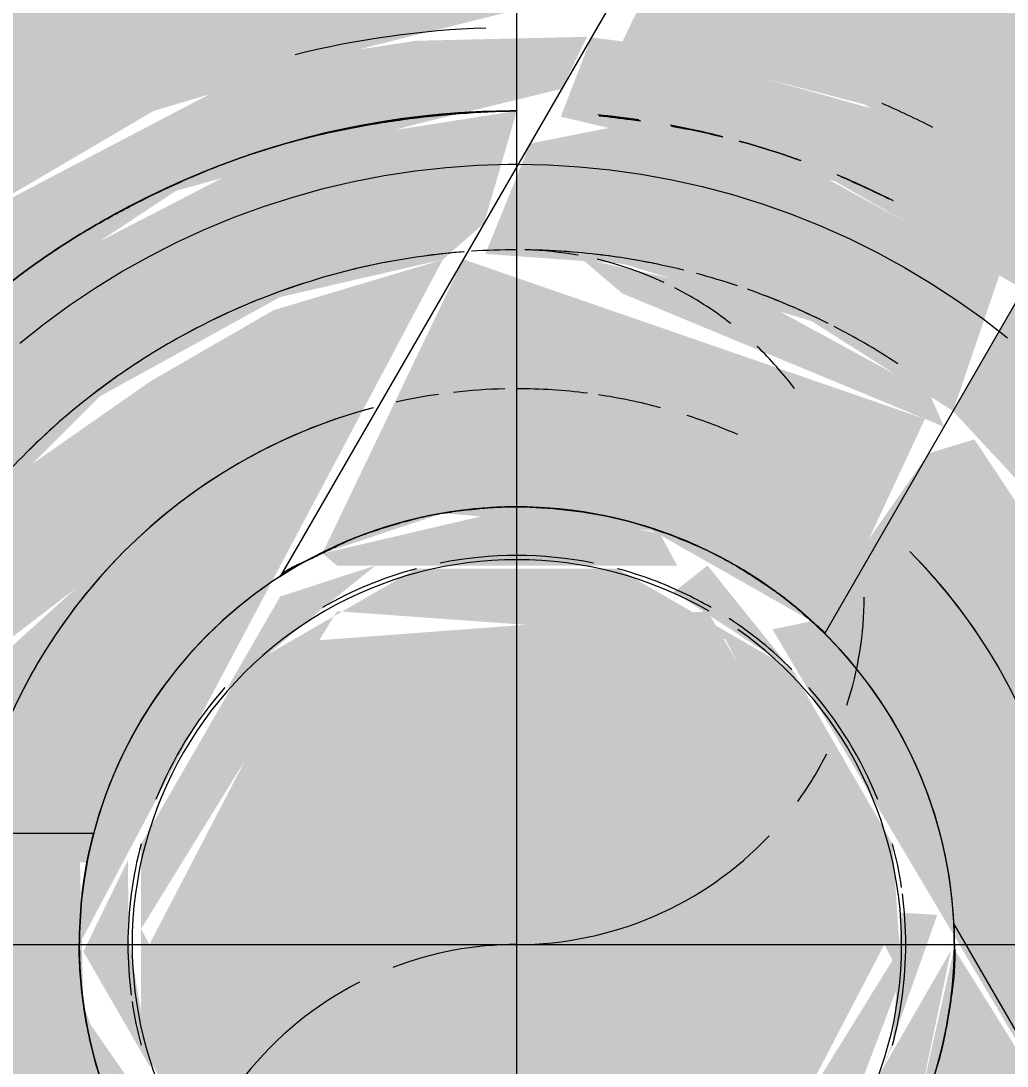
# Model space of a CAD drawing. Header units: metres. Extents: x 147 to 427, y -16 to 162.
# Drawn here: x 391.02701 to 391.04476, y 0.49781 to 0.51662 of the extents above; entities that cross this region are included whole.
import ezdxf

# ---------------------------------------------------------------- set-up
doc = ezdxf.new("R2010")
doc.units = ezdxf.units.M
for name, color, linetype, lineweight in [('A-ANNO-DIMS', 7, 'Continuous', 5), ('A-ANNO-DIMS-50', 7, 'Continuous', 5), ('P-PIPE', 7, 'Continuous', 5), ('P-PIPE-CNTR', 7, 'Continuous', 5), ('P-SANR-FIXT', 7, 'Continuous', 5)]:
    doc.layers.add(name, color=color, linetype=linetype, lineweight=lineweight)
doc.styles.add('Century Gothic', font='GOTHIC.TTF', dxfattribs={"height": 0.05})
doc.dimstyles.new('Setores_1_mm', dxfattribs={"dimscale": 0.3048, "dimtxt": 0.05220841348587629, "dimasz": 0.5208333333333333, "dimexe": 0.3937007874015747, "dimexo": 0.2460629921259842, "dimgap": 0.2870734908136483, "dimtad": 1, "dimrnd": 0.01, "dimzin": 0, "dimdsep": 46, "dimtxsty": 'Century Gothic', "dimblk1": 'OBLIQUE', "dimblk2": 'OBLIQUE', "dimsah": 1, "dimcen": 0.09, "dimazin": 0, "dimtfac": 1, "dimtdec": 4, "dimtix": 1, "dimtmove": 0, "dimatfit": 3, "dimfxl": 1, "dimtvp": 1, "dimtolj": 1, "dimtzin": 0, "dimarcsym": 2})

# ---------------------------------------------------------------- blocks, each defined once
blk = doc.blocks.new('UT_Ducha higiênica - UT_Ducha higiênica-V227-HH')
at = {"layer": 'P-SANR-FIXT', "true_color": 0xf4f4f4, "transparency": 33554598}
h = blk.add_hatch(color=7, dxfattribs=at)
h.paths.add_polyline_path([(-162.171836243439, 0.4999999999999957), (-162.166125903851, 0.5002589616999801), (-162.1661599968056, 0.5019999999999996), (-162.1731989712702, 0.5014188907002866), (-162.1733362434393, 0.4999999999999957)])
h.paths.add_polyline_path([(-162.1646599968056, 0.5065345061048029), (-162.1626503778623, 0.5099429394195716), (-162.159552432602, 0.5130291338498221), (-162.1561945029104, 0.515000000000001), (-162.1523539945162, 0.5161453284728974), (-162.1477588731719, 0.5172928427253177), (-162.1450591852642, 0.5228253563910695), (-162.1576826366372, 0.5223849030854613), (-162.1646599968056, 0.5173155541899396), (-162.1646599968056, 0.5067534605253143)])
h.paths.add_polyline_path([(-162.1346599968056, 0.5065345061048029), (-162.1351820261854, 0.5176948307352345), (-162.1366891872171, 0.5184661012230402), (-162.139717057386, 0.512990381056767), (-162.1366579829092, 0.509927779207859), (-162.134818820914, 0.5069179414214795)])
for points in [[(-162.1398095984957, 0.5130613903477692), (-162.1369686887877, 0.5189929170990271), (-162.142881150288, 0.5228253563910695), (-162.1445646749177, 0.5228253563910695), (-162.1477588731719, 0.5162497123253935), (-162.1434099968056, 0.5151178462871866), (-162.1398299200138, 0.5130769835970073)], [(-162.1405457092217, 0.5117864091702807), (-162.1401482970263, 0.5133212828710773), (-162.1431400078245, 0.5150060131895454), (-162.1474356554213, 0.5162071599012685), (-162.1483185815745, 0.5163233993345213), (-162.1488680172968, 0.5148957339196227), (-162.1439375790663, 0.5137343572779036), (-162.1405843773052, 0.5118153033622354)], [(-162.1457183087829, 0.514464282136927), (-162.1477588731719, 0.5147497123253938), (-162.1457361932326, 0.5144667128262874)]]:
    blk.add_hatch(color=7, dxfattribs=at).paths.add_polyline_path(points)
h = blk.add_hatch(color=7, dxfattribs=at)
h.paths.add_polyline_path([(-162.1644661683004, 0.5019999999999996), (-162.1635322606193, 0.5057061630439345), (-162.1602665985234, 0.5106066017177951), (-162.155794005439, 0.5135615986010981), (-162.1514717301213, 0.5147614807840148), (-162.1488535681793, 0.5153967753536437), (-162.148396087003, 0.5163336031177591), (-162.1514717301213, 0.5162614807840146), (-162.1541277032145, 0.515856096464713), (-162.1596029362251, 0.512990381056767), (-162.1626620107019, 0.509927779207859), (-162.1646599968056, 0.5065345061048029), (-162.1644966918104, 0.5019999999999996)])
h.paths.add_polyline_path([(-162.1647599968057, 0.4999999999999914), (-162.1646599968056, 0.5002147759970795), (-162.1650233018008, 0.5019999999999996), (-162.165970219122, 0.5014415046206792), (-162.1655977729393, 0.4999999999999957)])
h.paths.add_polyline_path([(-162.1346599968056, 0.4999999999999957), (-162.1351711094113, 0.5077684410893353), (-162.1366696157488, 0.5099429394196192), (-162.1397675610092, 0.5130291338498351), (-162.1399500603153, 0.5128181033397066), (-162.140151258555, 0.5114916613508153), (-162.1381660152622, 0.5095018702369868), (-162.1360983982045, 0.5062849662131793), (-162.1350745168287, 0.503331157701283), (-162.13468636621, 0.5002720900557494)])
h = blk.add_hatch(color=7, dxfattribs=at)
h.paths.add_polyline_path([(-162.1496599968055, 0.4849999999999948), (-162.1440237001105, 0.4862376477580795), (-162.1457777111291, 0.4881939430680796), (-162.1478482634899, 0.4877385192159716), (-162.1518792356211, 0.4877921683328029), (-162.1546097442739, 0.4886361002195574), (-162.1571599968056, 0.4901338411877017), (-162.1595261556179, 0.4924999999999974), (-162.1606018784529, 0.4929999999999973), (-162.1625694415318, 0.4924999999999974), (-162.1604853143529, 0.4897098323594596), (-162.1581308098424, 0.4877545499866453), (-162.155780955663, 0.4864384013989064), (-162.1514717301213, 0.485246234074022), (-162.1497456635144, 0.4850116430285439)])
h.paths.add_polyline_path([(-162.1370196658869, 0.4920438057782814), (-162.1359265841529, 0.4942938369561003), (-162.1348985160215, 0.4981882666842901), (-162.1349391461021, 0.5021203494174805), (-162.1359732460242, 0.5058188147663115), (-162.1376969397963, 0.50883883476483), (-162.1405595984957, 0.5117623522420857), (-162.1418095984957, 0.5095972887326086), (-162.1394771593095, 0.507087296304257), (-162.1380147494117, 0.5042705142441813), (-162.1373684931854, 0.5015836872349286), (-162.1374470712257, 0.4978194532921444), (-162.1382960970251, 0.495050252531702), (-162.1382287736051, 0.494129327620626), (-162.1372160646026, 0.4923825628676637)])
h.paths.add_polyline_path([(-162.1642454767826, 0.5019999999999996), (-162.1618966918104, 0.5019999999999996), (-162.1611658180473, 0.5046071187517269), (-162.1595261556179, 0.5074999999999983), (-162.1571599968056, 0.5098661588123243), (-162.1539187732758, 0.5116501093390623), (-162.1509925000707, 0.5123245726170935), (-162.1502512338085, 0.5129759474718549), (-162.1496599968056, 0.515000000000001), (-162.1539187732758, 0.5143329398014831), (-162.1584988315704, 0.5119630570092639), (-162.1616230538148, 0.50883883476483), (-162.1633934094582, 0.5057061630439345), (-162.164380847509, 0.5019999999999996)])
h = blk.add_hatch(color=7, dxfattribs=at)
h.paths.add_polyline_path([(-162.1440237001105, 0.4862376477580795), (-162.1406517004831, 0.4881669754173231), (-162.1376969397963, 0.4911611652351657), (-162.1372841502684, 0.4924999999999974), (-162.138758542633, 0.4939338100733547), (-162.140009866297, 0.4922184664331899), (-162.1425888246735, 0.4898047899914182), (-162.1447525195172, 0.4874999999999942), (-162.1441099968054, 0.4863871180180461)])
h.paths.add_polyline_path([(-162.1621640620957, 0.4929999999999973), (-162.1603165332058, 0.4935300401266964), (-162.1612705661819, 0.4956457656155595), (-162.1620186883416, 0.4989266556538753), (-162.1627812883, 0.5019999999999996), (-162.1644696010888, 0.5014461990487069), (-162.1643669938332, 0.497774421467172), (-162.1633043293034, 0.4940787784381638), (-162.1626503778623, 0.4929999999999973)])
h.paths.add_polyline_path([(-162.1418095984957, 0.5095972887326086), (-162.1409658406733, 0.5120740728286105), (-162.1441197631699, 0.5138021428639674), (-162.1477588731719, 0.5147416168188307), (-162.1494224319623, 0.5144114743788386), (-162.1502261634668, 0.5124254627450057), (-162.1477588731719, 0.5122497123254031), (-162.1443542998179, 0.5112164606619954), (-162.1418343936692, 0.509616314738408)])
at = {"layer": 'P-SANR-FIXT', "true_color": 0x7f7f7f, "transparency": 33554598}
h = blk.add_hatch(color=8, dxfattribs=at)
h.paths.add_polyline_path([(-162.1496599968055, 0.4874999999999985), (-162.1455658770914, 0.4889087766431144), (-162.1470380387351, 0.4925842512029256), (-162.1464370687976, 0.4931804128162534), (-162.1579638149552, 0.4929945072572295), (-162.1526541897903, 0.487894192984691), (-162.1502261634668, 0.4875745372549901)])
h.paths.add_polyline_path([(-162.1535999848006, 0.4931850850210886), (-162.1574047998047, 0.498664685702958), (-162.1562212214423, 0.4956457656155595), (-162.154148721017, 0.4935300401266964)])
h.paths.add_polyline_path([(-162.1457122366029, 0.4931985468795022), (-162.1438235871829, 0.4947690293694935), (-162.1425001328445, 0.4967647619362152), (-162.1418467548932, 0.4998937575964359), (-162.1456690227951, 0.4932733953902783)])
h.paths.add_polyline_path([(-162.1505161428973, 0.4940030751975834), (-162.1459644126857, 0.4944070898541897), (-162.1428985160216, 0.5002826213526529), (-162.1462279046004, 0.5059969248024123), (-162.1534325310478, 0.5054596286239528), (-162.1564214775896, 0.4997173786476548), (-162.1528952348693, 0.4940030751975834), (-162.1514717301213, 0.4940030751975834)])
h.paths.add_polyline_path([(-162.1388224378578, 0.4951533056728312), (-162.1375859239769, 0.4972250040119216), (-162.1379594970904, 0.5038822856765331), (-162.1414260349176, 0.5090893813139455), (-162.1422474920981, 0.50883883476483), (-162.1443542998179, 0.5058188147663115), (-162.1450591852642, 0.5056703350218528), (-162.138885634358, 0.4952623097586433)])
h.paths.add_polyline_path([(-162.1575345777981, 0.4999999999999957), (-162.1509925000707, 0.5123245726170935), (-162.154036254253, 0.5114153049803335), (-162.1562542693343, 0.5101347333760499), (-162.1561304729331, 0.50883883476483), (-162.1579638149552, 0.5070054927427402), (-162.1575875017398, 0.5064170115166828), (-162.1618193771187, 0.5025872633877307), (-162.1617340696341, 0.5019999999999996), (-162.1573964717254, 0.5014683261297063), (-162.1575111196893, 0.5004412273821695)])
h.paths.add_polyline_path([(-162.1467742284067, 0.5068195871837423), (-162.1470899056788, 0.5073994190409649), (-162.1496599968055, 0.5078543565477138), (-162.1531599968056, 0.5070359871875824), (-162.1528952348693, 0.5068195871837423), (-162.1477952003996, 0.5068195871837423)])
h = blk.add_hatch(color=8, dxfattribs=at)
h.paths.add_polyline_path([(-162.1454099968054, 0.4886387840678847), (-162.1431401916275, 0.4895262994064797), (-162.1389600392847, 0.4953906466284487), (-162.1417901179748, 0.499924801308624), (-162.1425001328445, 0.4967647619362152), (-162.1438235871829, 0.4947690293694935), (-162.1461599968056, 0.4929695615268418), (-162.1473240540261, 0.4919540284226216), (-162.1454363222868, 0.4886843811391811)])
h.paths.add_polyline_path([(-162.1588452661972, 0.4929999999999973), (-162.1576213603668, 0.4935300401266964), (-162.1578051553858, 0.4937499999999582), (-162.1595014757458, 0.494318019484659), (-162.16024874513, 0.4934416969863349), (-162.1595078953233, 0.4929999999999973)])
h.paths.add_polyline_path([(-162.1608720394423, 0.4946836369557288), (-162.160219307698, 0.4952499999999968), (-162.1611571675439, 0.4953719970856647), (-162.1609137508705, 0.4947843372514499)])
h.paths.add_polyline_path([(-162.1441197631699, 0.505595966142876), (-162.1423144623487, 0.5094573800050723), (-162.150624465635, 0.5123294909852619), (-162.1531599968056, 0.5070359871875737), (-162.1509925000707, 0.507761021895152), (-162.147222011973, 0.5074472535264936), (-162.1443542998179, 0.5058188147663115)])
h = blk.add_hatch(color=8, dxfattribs=at)
h.paths.add_polyline_path([(-162.1434099968056, 0.4891746824526929), (-162.1396073337288, 0.4927430570895183), (-162.1386690491444, 0.4948887341152833), (-162.1392001753389, 0.4946610286031531), (-162.1434062780334, 0.489179528850926)])
h.paths.add_polyline_path([(-162.1419722206719, 0.509315618860945), (-162.1422403020685, 0.509927779207859), (-162.1454194763437, 0.5116576712252806), (-162.1485038758267, 0.5123477937856228), (-162.1477588731719, 0.5117125288071749), (-162.141999015344, 0.5093267175775085)])
h = blk.add_hatch(color=8, dxfattribs=at)
h.paths.add_polyline_path([(-162.1528952348693, 0.4879259271713375), (-162.1560914874277, 0.4903784980197549), (-162.1561304729331, 0.4911611652351657), (-162.157969307698, 0.4929999999999973), (-162.1594712383491, 0.4924284304218431), (-162.1571599968056, 0.4901338411877017), (-162.154434235239, 0.4885634019969799), (-162.1531599968056, 0.4880355951561689)])
h.paths.add_polyline_path([(-162.1375859239769, 0.5032352380637806), (-162.1400785137591, 0.5078709966811211), (-162.1388346792583, 0.5053981456571993), (-162.1376905794232, 0.5034165066139447)])
h.paths.add_polyline_path([(-162.1375859239769, 0.4967647619362109), (-162.1373985160215, 0.5018117333157274), (-162.1375859239769, 0.4989426508222211), (-162.1375859239769, 0.4972250040119216)])
h.paths.add_polyline_path([(-162.1617340696341, 0.5032352380637849), (-162.1584988315704, 0.505717723542662), (-162.1575875017398, 0.5064170115166828), (-162.1579638149552, 0.5070054927427402), (-162.1559124111783, 0.5090568965196263), (-162.1562542693343, 0.5101347333760499), (-162.1589506603769, 0.5082499999999895), (-162.1613052441995, 0.5042705142441813), (-162.1616244016494, 0.5035000000000079)])
h = blk.add_hatch(color=8, dxfattribs=at)
h.paths.add_polyline_path([(-162.1537014486899, 0.4929999999999973), (-162.154148721017, 0.4935300401266964), (-162.1564615792453, 0.4960731045475261), (-162.1574610837633, 0.4989266556538753), (-162.1575345777981, 0.5019999999999996), (-162.1619685710335, 0.501454023095433), (-162.1618669938332, 0.497774421467172), (-162.1610870220215, 0.4961177143234626), (-162.1602665985234, 0.4946951135353118), (-162.1607205957271, 0.494318019484659), (-162.1600863558171, 0.4939803388180515), (-162.1585454127905, 0.494318019484659), (-162.1578821742953, 0.493122177489631), (-162.157494495214, 0.4929999999999973), (-162.1538802952394, 0.4929999999999973)])
h.paths.add_polyline_path([(-162.1482896254146, 0.4931804128162534), (-162.1460199151494, 0.4940453106088347), (-162.1439286244936, 0.4962878536737516), (-162.1427353445075, 0.4994276773831104), (-162.1428985160216, 0.5018117333157274), (-162.1447102493373, 0.5049497474683111), (-162.1478482634899, 0.5067614807840297), (-162.1514717301213, 0.5067614807840297), (-162.1546097442739, 0.5049497474683111), (-162.1564214775896, 0.501811733315723), (-162.1564214775896, 0.4981882666842901), (-162.1546097442739, 0.495050252531702), (-162.1514717301213, 0.4932385192159834), (-162.1485698597773, 0.4931804128162534)])
h.paths.add_polyline_path([(-162.149162175057, 0.4940030751975834), (-162.1534128897585, 0.494506351665097), (-162.1564214775896, 0.500282621352341), (-162.1528952348693, 0.5059969248024123), (-162.1459071038313, 0.5054936482980769), (-162.1428985160216, 0.4997173786473429), (-162.1464370687976, 0.4940030751975834), (-162.1491450769548, 0.4940030751975834)])
h = blk.add_hatch(color=8, dxfattribs=at)
h.paths.add_polyline_path([(-162.1457476961279, 0.4931804128162534), (-162.1452854158129, 0.4939378221735155), (-162.1457227063092, 0.4942733669729815), (-162.1478482634899, 0.4932385192159834), (-162.1459644126857, 0.4931804128162534)])
h.paths.add_polyline_path([(-162.1510303681966, 0.4931804128162534), (-162.1532450362022, 0.4940030751975834), (-162.1540345777981, 0.4939378221735155), (-162.1531223229545, 0.4931804128162534), (-162.151458951939, 0.4931804128162534)])
h.paths.add_polyline_path([(-162.1430688753659, 0.4977769828448209), (-162.1420933435252, 0.5005333464427999), (-162.1427353445075, 0.5005723226168983), (-162.1428985160216, 0.4981882666842814), (-162.1430512835306, 0.4978194532921444)])
h.paths.add_polyline_path([(-162.1562511182458, 0.4977769828459124), (-162.1566460057274, 0.5001062727899723), (-162.1566599968056, 0.5015148187143509), (-162.1574610837633, 0.4998727045977283), (-162.1564016585788, 0.4980377263512823)])
h.paths.add_polyline_path([(-162.1444392467563, 0.5045965700287062), (-162.1462279046004, 0.5068195871837423), (-162.1468370234539, 0.5063426114463075), (-162.1447102493373, 0.5049497474683111)])
h.paths.add_polyline_path([(-162.1548807468541, 0.5045965700296331), (-162.1531223229545, 0.5060777828465707), (-162.1522034687106, 0.5068195871837423), (-162.1539187732758, 0.5062627571429082), (-162.154853486029, 0.5046437871638749)])
at = {"layer": 'P-SANR-FIXT'}
for p, q in [((-162.1404721746323, 0.5299137748155099), (-162.1539187732758, 0.506623582775598)), ((-162.1441197631699, 0.505595966142876), (-162.1326779459982, 0.5254137748155759)), ((-162.1572763624617, 0.5019999999999996), (-162.1801599968056, 0.5019999999999996)), ((-162.1283478189787, 0.4770862251849087), (-162.1417944176226, 0.5003764172242402))]:
    blk.add_line(p, q, dxfattribs=at)
for centre, radius, start, end in [((-162.1496599968056, 0.5), 0.01500000000000001, 89.99999999999959, 172.8169731624006), ((-162.1496599968055, 0.5), 0.00787458099259597, 6.106664988409952e-13, 180.0000000000002), ((-162.1496599968056, 0.5000000000000092), 0.006999999999993387, 78.65419612907705, 101.3458038713872), ((-162.1496599968056, 0.5000000000000092), 0.006999999999993387, 78.65419612907652, 101.3458038713872), ((-162.1496599968056, 0.5000000000000092), 0.006999999999981428, 138.6541961246774, 158.1095299170462), ((-162.1496599968056, 0.5000000000000092), 0.006999999999981428, 138.6541961246774, 158.1095299170462), ((-162.1496599968056, 0.5000000000000092), 0.006999999999998798, 21.89047008300429, 41.34580386568707), ((-162.1496599968056, 0.5000000000000092), 0.006999999999998798, 21.89047008300429, 41.34580386568707), ((-162.1496599968055, 0.5), 0.007874580992620395, 180, 0)]:
    blk.add_arc(centre, radius, start, end, dxfattribs=at)
at = {"layer": 'P-SANR-FIXT', "color": 254, "true_color": 0xd5d5d5}
for centre, radius, start, end in [((-162.1496599968056, 0.5), 0.01499999999999015, 90, 105.0000000000672), ((-162.1496599968056, 0.5), 0.01500000000001105, 105.5020637589597, 120.0000000000532), ((-162.1496599968056, 0.5), 0.014999999999994, 120.0651304870614, 133.6210459063991), ((-162.1496599968056, 0.5), 0.01250000000001946, 85.38188622344228, 89.33392284444406), ((-162.1496599968056, 0.5), 0.01250000000000433, 78.50463818768999, 83.64536096424278), ((-162.1496599968056, 0.5), 0.01250000000002017, 71.46931792712844, 75.00000000015403), ((-162.1496599968056, 0.5), 0.01249999999998317, 63.36088257624295, 69.28959138033744), ((-162.1496599968056, 0.5000000000000007), 0.01000000000000036, 98.11483424246349, 102.5488362471891), ((-162.1496599968056, 0.5000000000000007), 0.00999999999998729, 91.24822897779707, 96.56250000017737), ((-162.1496599968056, 0.5000000000000007), 0.009999999999986787, 82.69536533132924, 90), ((-162.1496599968056, 0.5000000000000007), 0.01000000000000438, 75.00000000011646, 81.56250000018171), ((-162.1496599968056, 0.5000000000000007), 0.009999999999995384, 66.56250000019762, 72.14471713426003), ((-162.1496599968055, 0.5), 0.007874580992570508, 60.42685381159184, 119.9280889497987), ((-162.1496599968055, 0.5), 0.007874580992586158, 120.0747397319527, 157.0170633077742), ((-162.1496599968056, 0.5000000000000092), 0.006999999999984988, 105.0000000002683, 119.9999999993116), ((-162.1496599968056, 0.5000000000000092), 0.006999999999984988, 105.0000000002683, 119.9999999993116), ((-162.1496599968056, 0.5000000000000092), 0.006999999999984783, 69.49632221002055, 74.9999999999561), ((-162.1496599968056, 0.5000000000000092), 0.006999999999984783, 69.49632221002119, 74.9999999999561), ((-162.1496599968055, 0.5), 0.007874580992603691, 8.078029001028133e-13, 59.55212463584176), ((-162.1496599968056, 0.5000000000000092), 0.007000000000010622, 60.00000000022165, 69.46819943726622), ((-162.1496599968056, 0.5000000000000092), 0.007000000000010622, 60.00000000022152, 69.46819943726707), ((-162.1496599968056, 0.5000000000000092), 0.007000000000006166, 44.99999999996398, 56.89652978995236), ((-162.1496599968056, 0.5000000000000092), 0.007000000000006166, 44.99999999996398, 56.89652978995236), ((-162.1496599968055, 0.5), 0.00787458099259597, 157.236774150503, 180.0000000000002), ((-162.1496599968056, 0.5000000000000092), 0.006999999999976581, 165.0000000000142, 180), ((-162.1496599968056, 0.5000000000000092), 0.006999999999976581, 165.0000000000142, 180), ((-162.1496599968056, 0.5000000000000092), 0.006999999999984783, 8.427294718446472, 15.00000000000371), ((-162.1496599968056, 0.5000000000000092), 0.006999999999984783, 8.427294718480631, 15.00000000000371), ((-162.1496599968056, 0.5000000000000092), 0.007000000000000964, 9.087299089890595e-13, 7.479131685426211), ((-162.1496599968056, 0.5000000000000092), 0.007000000000000964, 9.087299089890509e-13, 7.479131685461279), ((-162.1496599968055, 0.5), 0.007874580992622853, 180, 240.0000000000074), ((-162.1496599968056, 0.5000000000000092), 0.007000000000027034, 180, 187.479131640418), ((-162.1496599968056, 0.5000000000000092), 0.007000000000027034, 180, 187.479131640418), ((-162.1496599968055, 0.5), 0.007874580992620395, 300.1595468705319, 0), ((-162.1496599968056, 0.5000000000000092), 0.007000000000005002, 344.9999999999555, 0), ((-162.1496599968056, 0.5000000000000092), 0.007000000000005002, 344.9999999999555, 0), ((-162.1496599968056, 0.5000000000000092), 0.006999999999992139, 188.4272947168953, 195.0000000000179), ((-162.1496599968056, 0.5000000000000092), 0.006999999999992139, 188.4272947168953, 195.0000000000179)]:
    blk.add_arc(centre, radius, start, end, dxfattribs=at)
at = {"layer": 'P-SANR-FIXT', "color": 254, "true_color": 0xe9e9e9}
for radius, start, end in [(0.01499999999997158, 81.57481000487829, 84.42047891507481), (0.01500000000001453, 75.71082009193674, 79.39155127626518), (0.01499999999995992, 70.18017830750944, 74.32985081806756), (0.01499999999996019, 63.12513978607401, 67.38617421100834)]:
    blk.add_arc((-162.1496599968056, 0.5), radius, start, end, dxfattribs=at)
at = {"layer": 'P-SANR-FIXT', "color": 253, "true_color": 0x9e9e9e}
for centre, radius, start, end in [((-162.1496599968056, 0.5), 0.01499999999999748, 81.57481000489261, 84.42047891508437), ((-162.1496599968056, 0.5), 0.01500000000003048, 75.71082009195125, 79.39155127627616), ((-162.1496599968056, 0.5), 0.01500000000000002, 70.18017830755822, 74.32985081810733), ((-162.1496599968056, 0.5), 0.01499999999999672, 63.12513978613002, 67.38617421105766), ((-162.1496599968056, 0.5), 0.01250000000002386, 94.34558441285945, 104.9999999999675), ((-162.1496599968056, 0.5), 0.01250000000002666, 107.6249999999914, 119.9999999999244), ((-162.1496599968056, 0.5), 0.01250000000001931, 122.6250000000631, 134.9999999999972), ((-162.1496599968056, 0.5000000000000007), 0.01000000000001174, 105.0000000000498, 164.999999999999), ((-162.1496599968055, 0.5), 0.00787458099259597, 60.0000000000901, 180.0000000000002), ((-162.1496599968055, 0.5), 0.00787458099259597, 60.0000000000901, 180.0000000000002), ((-162.1496599968056, 0.5000000000000007), 0.0100000000000039, 30.00000000012679, 45.0000000000143), ((-162.1496599968055, 0.5), 0.006924652297967793, 59.99999999989841, 180.0000000000002), ((-162.1496599968055, 0.5), 0.007874580992584028, 8.078029001007945e-13, 60.0000000000648), ((-162.1496599968055, 0.5), 0.007874580992584028, 8.078029001007945e-13, 60.0000000000648), ((-162.1496599968055, 0.5), 0.006924652297981691, 9.186178726682374e-13, 54.9646541761638), ((-162.1496599968056, 0.5000000000000007), 0.01000000000001174, 15.00000000007416, 29.99999999997257), ((-162.1496599968055, 0.5), 0.007874580992620395, 180, 0), ((-162.1496599968055, 0.5), 0.007874580992620395, 180, 0), ((-162.1496599968055, 0.5), 0.006924652297945706, 180.0000000000001, 234.9646545444674), ((-162.1496599968055, 0.5), 0.006924652297982448, 240.0000000002034, 0)]:
    blk.add_arc(centre, radius, start, end, dxfattribs=at)
at = {"layer": 'P-SANR-FIXT', "color": 253, "true_color": 0x9d9d9d}
for radius, start, end in [(0.01249999999999442, 85.38188622343304, 89.33392284444272), (0.0124999999999971, 78.50463818768361, 83.64536096423915), (0.01250000000000364, 71.46931792710575, 75.0000000001352), (0.0124999999999739, 63.36088257622617, 69.2895913803236)]:
    blk.add_arc((-162.1496599968056, 0.5), radius, start, end, dxfattribs=at)
at = {"layer": 'P-SANR-FIXT', "color": 9, "true_color": 0xbbbbbb}
for centre, radius, start, end in [((-162.1496599968056, 0.5), 0.012500000000011, 94.3455844128639, 104.9999999999823), ((-162.1496599968056, 0.5000000000000007), 0.01000000000002851, 105.0000000000257, 120.0000000000478), ((-162.1496599968056, 0.5000000000000007), 0.009999999999998272, 135.0000000000465, 155.9466991410666), ((-162.1496599968056, 0.5000000000000007), 0.009999999999998474, 15.00000000005828, 45.00000000000057)]:
    blk.add_arc(centre, radius, start, end, dxfattribs=at)
at = {"layer": 'P-SANR-FIXT', "color": 252, "true_color": 0x898989}
for radius, start, end in [(0.01249999999996865, 107.6250000000682, 120.0000000000397), (0.01249999999999809, 122.6250000001074, 135.0000000000462)]:
    blk.add_arc((-162.1496599968056, 0.5), radius, start, end, dxfattribs=at)
at = {"layer": 'P-SANR-FIXT', "color": 254, "true_color": 0xcecece}
for radius, start, end in [(0.009999999999997327, 98.11483424246589, 102.5488362471927), (0.00999999999999096, 91.24822897779663, 96.56250000017502), (0.01000000000000012, 82.69536533133254, 90.00000000000031), (0.009999999999986181, 75.00000000009035, 81.56250000016665), (0.009999999999975091, 66.56250000015538, 72.14471713422644)]:
    blk.add_arc((-162.1496599968056, 0.5000000000000007), radius, start, end, dxfattribs=at)
at = {"layer": 'P-SANR-FIXT', "color": 9, "true_color": 0xc5c5c5}
blk.add_arc((-162.1496599968056, 0.5000000000000007), 0.009999999999998474, 120.0000000001528, 135, dxfattribs=at)
at = {"layer": 'P-SANR-FIXT', "color": 254, "true_color": 0xd5d5d5}
for points, knots in [([(-162.1496599968056, 0.515), (-162.1503550308724, 0.5149867507995789), (-162.1513826497793, 0.5149090537145415), (-162.1527049673077, 0.5146882959126342), (-162.1533471662585, 0.5145408832751228), (-162.1536633706989, 0.5144558983626107)], [0, 0, 0, 0, 0.07142857142857142, 0.1071428571428571, 0.1428571428571428, 0.1428571428571428, 0.1428571428571428, 0.1428571428571428]), ([(-162.1481767663721, 0.5149112751299791), (-162.1479869308198, 0.5148919416012468), (-162.14773948576, 0.5148625866592119), (-162.1474941926522, 0.5148279616297975), (-162.1474360992064, 0.5148194494170818)], [0.05141715595739274, 0.05141715595739274, 0.05141715595739274, 0.05141715595739274, 0.07142857142857142, 0.07765624109257879, 0.07765624109257879, 0.07765624109257879, 0.07765624109257879]), ([(-162.1468778784233, 0.5147279664552633), (-162.1467915221778, 0.5147123035937354), (-162.1464805957064, 0.5146533549416463), (-162.1461739523995, 0.5145860400898583), (-162.1459544568052, 0.5145323200058006)], [0.097748006003499, 0.097748006003499, 0.097748006003499, 0.097748006003499, 0.1071428571428571, 0.1316978131291756, 0.1316978131291756, 0.1316978131291756, 0.1316978131291756]), ([(-162.1456566229122, 0.5144558983626027), (-162.1453404184718, 0.51437091345009), (-162.1449693314751, 0.5142561654379726), (-162.1446060842862, 0.514126010314738), (-162.1445477804993, 0.5141046629286506)], [0.1428571428571428, 0.1428571428571428, 0.1428571428571428, 0.1428571428571428, 0.1785714285714285, 0.1854292810300621, 0.1854292810300621, 0.1854292810300621, 0.1854292810300621])]:
    blk.add_open_spline(points, degree=3, knots=knots, dxfattribs=at)
at = {"layer": 'P-SANR-FIXT', "color": 253, "true_color": 0x9e9e9e}
for points, knots in [([(-162.1536633706989, 0.5144558983626107), (-162.1533471662586, 0.5145408832755194), (-162.1527049673076, 0.5146882959124539), (-162.1513826497793, 0.5149090537146497), (-162.1503550308724, 0.5149867507995789), (-162.1496599968056, 0.515)], [0.8571428571428571, 0.8571428571428571, 0.8571428571428571, 0.8571428571428571, 0.8928571428571428, 0.9285714285714286, 1, 1, 1, 1]), ([(-162.1571734857711, 0.512982583855496), (-162.1574378803463, 0.512832120407157), (-162.1579507738228, 0.5125187983794645), (-162.1586743485412, 0.5120015758206784), (-162.1593528681863, 0.5114533182117168), (-162.1599885197441, 0.5108881588117663), (-162.1605790995152, 0.5103022571202782), (-162.1613053756572, 0.5094810922105256), (-162.1617876610421, 0.5088406973741635), (-162.1620825032025, 0.5084072192083905)], [0.2857142857142857, 0.2857142857142857, 0.2857142857142857, 0.2857142857142857, 0.3214285714285714, 0.3571428571428571, 0.3928571428571428, 0.4285714285714285, 0.4642857142857143, 0.5, 0.5714285714285714, 0.5714285714285714, 0.5714285714285714, 0.5714285714285714]), ([(-162.1450591852642, 0.5063907400956458), (-162.1450990271319, 0.5064179563945536), (-162.1451812407771, 0.506473071258869), (-162.1453537496751, 0.5065888830361566), (-162.1455859355382, 0.5067391118069118), (-162.1458912002435, 0.5069200845474612), (-162.1462236401797, 0.5070893043309548), (-162.14658166664, 0.5072464759542671), (-162.147086255199, 0.5074460882068175), (-162.1477528336639, 0.5076582125925019), (-162.1484496096687, 0.5077875043916815), (-162.1490100941641, 0.5078474528598557), (-162.1494237185096, 0.5078749139908659), (-162.1498296235713, 0.507878871263414), (-162.1502290287716, 0.5078565329428354), (-162.150553393297, 0.5078228276591584), (-162.1508066823113, 0.5077889769400064), (-162.1510241504559, 0.5077572982910399), (-162.1512668504047, 0.5077130749491048), (-162.1516208918648, 0.507629499777445), (-162.1519590379575, 0.5075293319332943), (-162.1522782629899, 0.5074254544350865), (-162.1525837223037, 0.5073203918845294), (-162.1529470472074, 0.5071506250088986), (-162.1532494475062, 0.5069970035234227), (-162.1533964413076, 0.5069296434579584), (-162.1534345056352, 0.5069122247746183)], [0.2222222222222222, 0.2222222222222222, 0.2222222222222222, 0.2222222222222222, 0.2361111111111111, 0.25, 0.2777777777777778, 0.3055555555555556, 0.3333333333333333, 0.361111111111111, 0.3888888888888888, 0.4444444444444444, 0.5, 0.5277777777777778, 0.5555555555555556, 0.5833333333333334, 0.6111111111111112, 0.6388888888888888, 0.6527777777777777, 0.6666666666666666, 0.6875, 0.7083333333333333, 0.75, 0.7708333333333333, 0.7916666666666666, 0.8333333333333333, 0.875, 0.890625, 0.890625, 0.890625, 0.890625]), ([(-162.1441197631699, 0.5055959661428772), (-162.1441162501035, 0.5056020509524161), (-162.1441436298943, 0.5056346924585065), (-162.1442433545804, 0.5057251272012268), (-162.1443498523299, 0.5058142938870458), (-162.1444830350075, 0.5059305858484928), (-162.1446421081182, 0.5060720185901013), (-162.144799790355, 0.506202107151573), (-162.1449421895707, 0.506309773465422), (-162.1450193433964, 0.506363523796738), (-162.1450591852642, 0.5063907400956458)], [0, 0, 0, 0, 0.05555555555555555, 0.08333333333333333, 0.1111111111111111, 0.1388888888888889, 0.1666666666666667, 0.1944444444444444, 0.2083333333333333, 0.2222222222222222, 0.2222222222222222, 0.2222222222222222, 0.2222222222222222]), ([(-162.1572763624617, 0.5020000000000018), (-162.1572791748762, 0.5020000000000018), (-162.1572944148978, 0.5019314333450662), (-162.1573413678457, 0.5017363033173834), (-162.157373441554, 0.5015933814801337), (-162.157396311627, 0.5014708042318814), (-162.15742014229, 0.5013333583706098), (-162.1574461462268, 0.5011816090876628), (-162.1574708012664, 0.501016019920335), (-162.1574976029339, 0.5007774253250571), (-162.1575203726605, 0.5004473710641563), (-162.1575312897136, 0.5001533981529037), (-162.1575345777981, 0.5)], [0, 0, 0, 0, 0.25, 0.375, 0.4375, 0.5, 0.5625, 0.625, 0.6875, 0.75, 0.875, 1, 1, 1, 1]), ([(-162.1455658770914, 0.4932733953902799), (-162.1455191586965, 0.4933026988862642), (-162.1454251077163, 0.493363235852638), (-162.1452334197176, 0.493489971631076), (-162.1448920116964, 0.4937283681341343), (-162.1444054955931, 0.4941158801762388), (-162.143950186221, 0.4945706294402934), (-162.1436084001711, 0.4949607379899829), (-162.1433669174546, 0.4952607951235472), (-162.1431442843021, 0.495569940067705), (-162.1429412523918, 0.4958890696474189), (-162.142786651834, 0.4961583369763526), (-162.1426711718197, 0.4963739450570765), (-162.1425741217423, 0.4965615664671497), (-162.1424715937121, 0.4967764442212357), (-162.1423344490625, 0.4971010015617212), (-162.1422179275822, 0.4974248356761408), (-162.1421162296902, 0.4977420000330306), (-162.142023587518, 0.4980530861789062), (-162.1419396462817, 0.4984408064421751), (-162.1418787309741, 0.4988117804992531), (-162.1418355444993, 0.4990886496932767), (-162.141800735534, 0.499354553361864), (-162.141775661006, 0.4996667817252106), (-162.1417779585975, 0.4998930924948615), (-162.1417854158129, 0.5)], [0.3333333333333333, 0.3333333333333333, 0.3333333333333333, 0.3333333333333333, 0.3472222222222222, 0.361111111111111, 0.3888888888888888, 0.4444444444444444, 0.5, 0.5277777777777778, 0.5555555555555556, 0.5833333333333334, 0.6111111111111112, 0.6388888888888888, 0.6527777777777777, 0.6666666666666666, 0.6875, 0.7083333333333333, 0.75, 0.7708333333333333, 0.7916666666666666, 0.8333333333333333, 0.875, 0.8958333333333333, 0.9166666666666666, 0.9583333333333333, 1, 1, 1, 1])]:
    blk.add_open_spline(points, degree=3, knots=knots, dxfattribs=at)
at = {"layer": 'P-SANR-FIXT', "color": 254, "true_color": 0xe9e9e9}
for points, knots in [([(-162.1474360992064, 0.5148194494170607), (-162.1474941926522, 0.5148279616297838), (-162.14773948576, 0.5148625866592293), (-162.1479869308198, 0.5148919416012759), (-162.1481767663721, 0.5149112751300106)], [0.9223437589074212, 0.9223437589074212, 0.9223437589074212, 0.9223437589074212, 0.9285714285714286, 0.9485828440426072, 0.9485828440426072, 0.9485828440426072, 0.9485828440426072]), ([(-162.1459544568051, 0.5145323200059981), (-162.1461739523994, 0.5145860400900922), (-162.1464805957064, 0.5146533549416598), (-162.1467915221778, 0.5147123035936909), (-162.1468778784234, 0.5147279664552115)], [0.8683021868708243, 0.8683021868708243, 0.8683021868708243, 0.8683021868708243, 0.8928571428571428, 0.9022519939965009, 0.9022519939965009, 0.9022519939965009, 0.9022519939965009]), ([(-162.1445477804989, 0.5141046629296995), (-162.144606084286, 0.5141260103154), (-162.1449693314757, 0.514256165436287), (-162.1453404184719, 0.5143709134496933), (-162.1456566229122, 0.5144558983626027)], [0.8145707189699378, 0.8145707189699378, 0.8145707189699378, 0.8145707189699378, 0.8214285714285714, 0.8571428571428571, 0.8571428571428571, 0.8571428571428571, 0.8571428571428571]), ([(-162.1539187732758, 0.5066235827755982), (-162.1538954663979, 0.5066639514722026), (-162.1538113932171, 0.5067285099901238), (-162.1536390944997, 0.506817254419959), (-162.1535210335415, 0.5068731342132731), (-162.1534559909555, 0.5069023484102622), (-162.1534217932245, 0.5069179414214829)], [0, 0, 0, 0, 0.05555555555555555, 0.08333333333333333, 0.09722222222222221, 0.1111111111111111, 0.1111111111111111, 0.1111111111111111, 0.1111111111111111])]:
    blk.add_open_spline(points, degree=3, knots=knots, dxfattribs=at)
at = {"layer": 'P-SANR-FIXT', "color": 254, "true_color": 0xd5d5d5}
for points in [[(-162.1536633706989, 0.5144558983626107), (-162.1539795751393, 0.5143709134500986), (-162.1546021939503, 0.5141783864375612), (-162.1555030174649, 0.5138245372044649), (-162.1563644063716, 0.5134215790694983), (-162.1569090911959, 0.5131330473038349), (-162.1571734857711, 0.512982583855496)], [(-162.1438235485808, 0.513816352387475), (-162.1435298465106, 0.5136902178261307), (-162.1432427168751, 0.513555898447808), (-162.1429629808512, 0.5134166058172305)], [(-162.1417901179748, 0.5002720900557516), (-162.1417895790197, 0.5002087988180303), (-162.1417889691835, 0.5001175492903785), (-162.1417854158129, 0.5)]]:
    blk.add_open_spline(points, degree=3, dxfattribs=at)
at = {"layer": 'P-SANR-FIXT', "color": 253, "true_color": 0x9e9e9e}
for points in [[(-162.1571734857711, 0.5129825838554961), (-162.1569090912237, 0.5131330473806542), (-162.1563644063587, 0.5134215790338464), (-162.1555030174684, 0.5138245372140178), (-162.1546021939494, 0.5141783864350018), (-162.1539795751392, 0.514370913449702), (-162.1536633706989, 0.5144558983626107)], [(-162.1575345777981, 0.5), (-162.1575390901574, 0.4996646796792814), (-162.1574891999692, 0.4989416873827646), (-162.1573268449575, 0.4981585681707016), (-162.1572135275033, 0.4977744214671733)]]:
    blk.add_open_spline(points, degree=3, dxfattribs=at)
at = {"layer": 'P-SANR-FIXT', "color": 254, "true_color": 0xe9e9e9}
for points in [[(-162.1429629808512, 0.5134166058172306), (-162.1432427168825, 0.5135558984272244), (-162.1435298465126, 0.5136902178206153), (-162.1438235485808, 0.513816352387475)], [(-162.1417854158129, 0.5), (-162.1417889691835, 0.5001175492903785), (-162.1417895790197, 0.5002087988180303), (-162.1417901179748, 0.5002720900557516)]]:
    blk.add_open_spline(points, degree=3, dxfattribs=at)
at = {"layer": 'P-SANR-FIXT'}
for points in [[(-162.1620825032025, 0.5084072192083905), (-162.1619350067756, 0.5086237503195863), (-162.1616264131493, 0.5090528205950813), (-162.1611239368712, 0.5096867429519696), (-162.160579064615, 0.5103021607887906), (-162.1599885290956, 0.5108881846237106), (-162.1593528656805, 0.511453311295427), (-162.1586743492126, 0.5120015776738926), (-162.1579507736429, 0.5125187978828973), (-162.1574378803184, 0.5128321203303379), (-162.1571734857711, 0.5129825838554961)], [(-162.1417944176226, 0.5003764172242454), (-162.1417911250039, 0.5003707142412639), (-162.1417906569299, 0.500335381293473), (-162.1417901179748, 0.5002720900557516)], [(-162.1417901179748, 0.5002720900557516), (-162.1417906569299, 0.500335381293473), (-162.1417911250039, 0.5003707142412639), (-162.1417944176226, 0.5003764172242454)]]:
    blk.add_open_spline(points, degree=3, dxfattribs=at)
for points, knots in [([(-162.1534217932245, 0.5069179414214829), (-162.1533875954935, 0.5069335344327036), (-162.1533158471554, 0.5069666922805975), (-162.1531589674067, 0.5070433924381947), (-162.1529420899062, 0.5071516346404247), (-162.1527049901121, 0.5072628887338383), (-162.1525066719289, 0.5073452621781941), (-162.1523546468744, 0.5074000388503342), (-162.1521987076705, 0.5074510966662704), (-162.1519843771046, 0.5075206270938114), (-162.151706079615, 0.5076046741379087), (-162.151415379891, 0.5076795453539624), (-162.1511759486625, 0.5077301662768192), (-162.1509930929784, 0.5077617416576645), (-162.1508066798486, 0.5077889984634348), (-162.1505533947189, 0.5078228152326054), (-162.1502290282885, 0.50785653716467), (-162.1498296237007, 0.5078788701323058), (-162.149423718475, 0.5078749142934642), (-162.1490100941731, 0.5078474527805706), (-162.1484496096635, 0.507787504437499), (-162.1477528336657, 0.5076582125765706), (-162.1470862551988, 0.5074460882087947), (-162.14658166664, 0.5072464759538948), (-162.1462236401796, 0.5070893043310547), (-162.1458912002435, 0.5069200845474345), (-162.1455859355382, 0.5067391118069192), (-162.1453537496751, 0.5065888830361559), (-162.1451812407771, 0.5064730712588694), (-162.1450579203093, 0.506390398962396), (-162.1449421895707, 0.5063097734654223), (-162.144799790355, 0.5062021071515731), (-162.1446421081182, 0.5060720185901014), (-162.1444830350075, 0.5059305858484927), (-162.1443498523299, 0.5058142938870457), (-162.1442433545804, 0.5057251272012268), (-162.1441436298943, 0.5056346924585065), (-162.1441162501035, 0.5056020509524161), (-162.1441197631699, 0.5055959661428773)], [0.1111111111111111, 0.1111111111111111, 0.1111111111111111, 0.1111111111111111, 0.125, 0.1388888888888889, 0.1666666666666667, 0.1944444444444444, 0.2083333333333333, 0.2222222222222222, 0.2361111111111111, 0.25, 0.2777777777777778, 0.3055555555555556, 0.3194444444444444, 0.3333333333333333, 0.3472222222222222, 0.361111111111111, 0.3888888888888888, 0.4166666666666666, 0.4444444444444444, 0.4722222222222222, 0.5, 0.5555555555555556, 0.6111111111111112, 0.6388888888888888, 0.6666666666666666, 0.6944444444444444, 0.7222222222222222, 0.75, 0.7638888888888888, 0.7777777777777778, 0.7916666666666667, 0.8055555555555556, 0.8333333333333333, 0.861111111111111, 0.8888888888888888, 0.9166666666666666, 0.9444444444444444, 1, 1, 1, 1]), ([(-162.1575345777981, 0.5), (-162.1575312897136, 0.5001533981529037), (-162.1575203726605, 0.5004473710641563), (-162.1574976029339, 0.500777425325057), (-162.1574708012664, 0.501016019920335), (-162.1574461462268, 0.5011816090876627), (-162.15742014229, 0.5013333583706098), (-162.157396311627, 0.5014708042318814), (-162.157373441554, 0.5015933814801337), (-162.1573413678457, 0.5017363033173834), (-162.1572944148978, 0.5019314333450662), (-162.1572791748762, 0.5020000000000018), (-162.1572763624617, 0.5020000000000018)], [0, 0, 0, 0, 0.125, 0.25, 0.3125, 0.375, 0.4375, 0.5, 0.5625, 0.625, 0.75, 1, 1, 1, 1]), ([(-162.1532667995183, 0.4930000000000018), (-162.1532858834322, 0.4930000000000018), (-162.15333472411, 0.4930210057822786), (-162.1534414072608, 0.4930843153777629), (-162.1535399354808, 0.4931479274532062), (-162.1536660406247, 0.4932253259400249), (-162.1538178355869, 0.4933146622454013), (-162.1539831104241, 0.4934154250368425), (-162.1541484082226, 0.4935282880690359), (-162.1543155827874, 0.4936516634472162), (-162.1544929435964, 0.4937834284536297), (-162.1546731691348, 0.4939246746516761), (-162.1548513058189, 0.4940770649946302), (-162.1550285593331, 0.4942397359988164), (-162.1552081875439, 0.4944107035655497), (-162.1553864354787, 0.4945912428150969), (-162.1555601677317, 0.4947826470772285), (-162.1557307834686, 0.4949841923847041), (-162.1558999969703, 0.4951943763859976), (-162.1560647811814, 0.4954141188177311), (-162.1562222131566, 0.4956441423857179), (-162.156373694846, 0.4958839053327756), (-162.156570205803, 0.4962147776605745), (-162.1567945912858, 0.4966491437327665), (-162.157027480657, 0.4972019080721016), (-162.1572862566046, 0.4979627882467036), (-162.1574891998238, 0.4989416874267582), (-162.1575390901574, 0.4996646796792813), (-162.1575345777981, 0.5)], [0, 0, 0, 0, 0.05555555555555555, 0.08333333333333333, 0.1111111111111111, 0.1388888888888889, 0.1666666666666667, 0.1944444444444444, 0.2222222222222222, 0.25, 0.2777777777777778, 0.3055555555555556, 0.3333333333333333, 0.361111111111111, 0.3888888888888888, 0.4166666666666666, 0.4444444444444444, 0.4722222222222222, 0.5, 0.5277777777777778, 0.5555555555555556, 0.5833333333333334, 0.6111111111111112, 0.6666666666666666, 0.7222222222222222, 0.7777777777777778, 0.8888888888888888, 1, 1, 1, 1]), ([(-162.1417854158129, 0.5), (-162.141775472859, 0.4998574566598153), (-162.141777471078, 0.4996270368376991), (-162.1418083402344, 0.4992890079141117), (-162.1418454520187, 0.4990218429160997), (-162.1418903810502, 0.4987378784428252), (-162.1419420947333, 0.4984388940177341), (-162.14199597314, 0.4981825562461729), (-162.1420479129429, 0.4979752627845726), (-162.1420926230955, 0.4978196488679311), (-162.1421416558266, 0.4976628614965966), (-162.1422103328121, 0.4974507814944096), (-162.1423048016815, 0.497182223350868), (-162.1424344188836, 0.496857287745853), (-162.1425856338401, 0.4965347820926134), (-162.1427559937969, 0.4962124363063585), (-162.1429411821708, 0.4958890037699424), (-162.1431443031117, 0.495569957713392), (-162.1433669124375, 0.4952607904182764), (-162.1436084014298, 0.4949607391653801), (-162.1439501857775, 0.4945706290534041), (-162.1444054932912, 0.4941158777812572), (-162.1448920190454, 0.4937283757059689), (-162.1452334094643, 0.4934899610710377), (-162.1454251257085, 0.4933632543824469), (-162.1455191188429, 0.4933026578417609), (-162.1455658770914, 0.4932733953902799)], [0, 0, 0, 0, 0.05555555555555555, 0.08333333333333333, 0.1111111111111111, 0.1388888888888889, 0.1666666666666667, 0.1944444444444444, 0.2083333333333333, 0.2222222222222222, 0.2361111111111111, 0.25, 0.2777777777777778, 0.3055555555555556, 0.3333333333333333, 0.361111111111111, 0.3888888888888888, 0.4166666666666666, 0.4444444444444444, 0.4722222222222222, 0.5, 0.5555555555555556, 0.6111111111111112, 0.6388888888888888, 0.6527777777777777, 0.6666666666666666, 0.6666666666666666, 0.6666666666666666, 0.6666666666666666])]:
    blk.add_open_spline(points, degree=3, knots=knots, dxfattribs=at)
at = {"layer": 'P-SANR-FIXT', "color": 7, "true_color": 0xf0f0f0}
blk.add_open_spline([(-162.1534345056352, 0.5069122247746183), (-162.1534979461811, 0.5068831936357179), (-162.1536482673872, 0.5068145899894995), (-162.1538295889042, 0.5067172384511348), (-162.1539012931174, 0.5066538592980515), (-162.1539187732758, 0.5066235827755982)], degree=3, knots=[0.890625, 0.890625, 0.890625, 0.890625, 0.9166666666666666, 0.9583333333333333, 1, 1, 1, 1], dxfattribs=at)
blk = doc.blocks.new('Joelho 45_90 - Agua Fria_Soldavel - MEP - Tigre - Standard-V234-HH')
at = {"layer": 'P-PIPE', "color": 254, "true_color": 0xd5d5d5}
blk.add_line((-162.1496599968056, 0.5140400000000002), (-162.1490985465536, 0.5140287694975239), dxfattribs=at)
at = {"layer": 'P-PIPE', "color": 254, "true_color": 0xe9e9e9}
for p, q in [((-162.1490985465536, 0.5140287694975239), (-162.1485379945022, 0.5139950959564936)), ((-162.1463226519305, 0.5136375851669245), (-162.1457799634997, 0.5134932183538858))]:
    blk.add_line(p, q, dxfattribs=at)
at = {"layer": 'P-PIPE', "color": 253, "true_color": 0x9e9e9e, "flags": 128}
blk.add_lwpolyline([(-162.1586055988701, 0.5108211738597412), (-162.1581657118048, 0.5111702467453153), (-162.15771221741, 0.5115014496189514), (-162.1572458411799, 0.5118142526267025), (-162.1567673292171, 0.5121081553504983), (-162.1562774470385, 0.5123826876086645), (-162.1557769783513, 0.5126374102081606), (-162.1552667237984, 0.5128719156471575), (-162.1547474996784, 0.5130858287669794), (-162.1542201366391, 0.5132788073522762), (-162.1536854783488, 0.513450542678461), (-162.1531443801468, 0.513600760005662), (-162.1525977076747, 0.5137292190181972), (-162.1520463354919, 0.5138357142090405), (-162.1514911456762, 0.5139200752086143), (-162.150933026413, 0.5139821670573084), (-162.150372870574, 0.5140218904214167), (-162.1498115742891, 0.5140391817520327), (-162.1496599968056, 0.5140400000000002)], dxfattribs=at)
at = {"layer": 'P-PIPE', "color": 254, "true_color": 0xd5d5d5, "flags": 128}
for points in [[(-162.1485379945022, 0.5139950959564936), (-162.1479792374152, 0.513939033247392), (-162.1474231691847, 0.5138606710585938), (-162.1468706794012, 0.5137601347528945), (-162.1463226519305, 0.5136375851669245)], [(-162.1457799634997, 0.5134932183538858), (-162.1452434822945, 0.5133272652698803), (-162.1447140665704, 0.5131399914044393), (-162.1441925632795, 0.5129316963558063), (-162.1436798067161, 0.5127027133516074), (-162.1431766171809, 0.5124534087158261), (-162.1426837996702, 0.5121841812826765), (-162.1422021425867, 0.5118954617586305), (-162.1417324164791, 0.5115877120333335), (-162.1412753728088, 0.5112614244406983), (-162.1408317427483, 0.5109171209712633)]]:
    blk.add_lwpolyline(points, dxfattribs=at)
at = {"layer": 'P-PIPE', "color": 254, "true_color": 0xd5d5d5}
blk.add_arc((-162.1496599968056, 0.4999999999999895), 0.01649999999998595, 91.94599241979328, 104.000395086214, dxfattribs=at)
at = {"layer": 'P-PIPE', "color": 254, "true_color": 0xe9e9e9}
blk.add_arc((-162.1496599968056, 0.4999999999999895), 0.01650000000001456, 63.01798397235513, 66.52098458870348, dxfattribs=at)
at = {"layer": 'P-PIPE', "color": 9, "true_color": 0xbbbbbb}
blk.add_arc((-162.1496599968056, 0.5000000000000009), 0.012500000000011, 94.3455844128643, 104.9999999999823, dxfattribs=at)
at = {"layer": 'P-PIPE', "color": 253, "true_color": 0x9d9d9d}
for radius, start, end in [(0.012500000000011, 71.46931792699576, 75.00000000001778), (0.01250000000000048, 63.36088257628268, 69.28959138036834)]:
    blk.add_arc((-162.1496599968056, 0.5000000000000009), radius, start, end, dxfattribs=at)
at = {"layer": 'P-PIPE', "color": 252, "true_color": 0x898989}
for radius, start, end in [(0.01249999999999326, 107.6250000000424, 119.9999999999908), (0.01249999999997799, 122.6250000000611, 134.9999999999998)]:
    blk.add_arc((-162.1496599968056, 0.5000000000000009), radius, start, end, dxfattribs=at)
blk = doc.blocks.new('DIMBLOCK155-HH')
at = {"layer": 'A-ANNO-DIMS-50', "lineweight": 25}
for p, q in [((390.8428509888843, 0.5000000000000007), (390.7634759888842, 0.5793750000000008)), ((390.8428509888843, 0.5000000000000007), (390.9222259888842, 0.4206250000000007)), ((390.8428509888843, 0), (390.7634759888842, 0.07937500000000004)), ((390.8428509888843, 0), (390.9222259888842, -0.07937500000000004))]:
    blk.add_line(p, q, dxfattribs=at)
at = {"layer": 'A-ANNO-DIMS-50'}
for p, q in [((390.8428509888842, 0.5000000000000007), (390.7228509888842, 0.5000000000000007)), ((390.8428509888843, 0), (390.8428509888843, 0.5000000000000007)), ((390.8428509888842, 0.5000000000000007), (390.9609399106729, 0.5000000000000007)), ((390.8428509888842, 0), (390.8055977873709, 0)), ((390.8428509888842, 0), (390.9628509888842, 0))]:
    blk.add_line(p, q, dxfattribs=at)
at = {"layer": 'A-ANNO-DIMS-50', "color": 0, "insert": (390.6912630042928, 0.1397822381964837), "char_height": 0.05, "width": 0.2645226283284398, "attachment_point": 1, "rotation": 90, "line_spacing_factor": 0.9845015114479526, "style": 'Century Gothic'}
blk.add_mtext('0,50 m', dxfattribs=at)
blk = doc.blocks.new('_Oblique')
at = {"color": 0, "linetype": 'ByBlock', "lineweight": -2}
blk.add_line((-0.5, -0.5), (0.5, 0.5), dxfattribs=at)

msp = doc.modelspace()

# ---------------------------------------------------------------- linework, layer by layer
at = {"layer": 'P-PIPE', "color": 254, "true_color": 0xced4ce}
for centre, radius, start, end in [((391.0359399106729, 0.5000000000000007), 0.01250000000004548, 90.00000000026205, 93.74850437430872), ((391.0359399106729, 0.5062500000000008), 0.006249999999975503, 79.83799926430386, 88.57495485906317), ((391.0359399106729, 0.5000000000000007), 0.01249999999999376, 81.47108106712399, 87.67420665288203), ((391.0359399106729, 0.5000000000000007), 0.01250000000003516, 94.40666255709246, 97.35091522788537), ((391.0359399106729, 0.5062500000000008), 0.006250000000015409, 64.9172489957167, 76.64310463861749), ((391.0359399106729, 0.5000000000000007), 0.0125000000000181, 76.07695154601811, 80.48127194977965), ((391.0359399106729, 0.5062500000000008), 0.006249999999992771, 51.96152422764566, 62.95995552448494), ((391.0359399106729, 0.5062500000000008), 0.006249999999983166, 36.92080682841688, 46.21002654778195)]:
    msp.add_arc(centre, radius, start, end, dxfattribs=at)
at = {"layer": 'P-PIPE', "color": 9, "true_color": 0xbbcbbb}
for centre, radius, start, end in [((391.0359399106729, 0.5000000000000007), 0.01250000000000889, 100.4759455865952, 115.9110991546491), ((391.0359399106729, 0.5062500000000008), 0.006250000000019749, 324.0020225711544, 333.216772481497), ((391.0359399106729, 0.5062500000000008), 0.006250000000022737, 269.9999999999996, 316.58742811861), ((391.0359399106729, 0.4937500000000007), 0.006250000000022737, 90, 110.9405710817655), ((391.0359399106729, 0.4937500000000007), 0.006250000000010165, 116.9335574374167, 141.4954471117536)]:
    msp.add_arc(centre, radius, start, end, dxfattribs=at)
at = {"layer": 'P-PIPE', "color": 253, "true_color": 0x9da29d}
for radius, start, end in [(0.01250000000001484, 64.08890084544288, 70.59340276860507), (0.01249999999999986, 60.00000000043445, 62.82455144767786), (0.01249999999999557, 56.72531920780984, 59.99999999989515)]:
    msp.add_arc((391.0359399106729, 0.5000000000000007), radius, start, end, dxfattribs=at)
at = {"layer": 'P-PIPE', "color": 252, "true_color": 0x899989}
for radius, start, end in [(0.01250000000001484, 115.9110991546385, 123.4903111044307), (0.01249999999999491, 124.0889008453142, 140.4812719499559)]:
    msp.add_arc((391.0359399106729, 0.5000000000000007), radius, start, end, dxfattribs=at)
at = {"layer": 'P-PIPE', "color": 254, "true_color": 0xe0e5e0}
msp.add_arc((391.0359399106729, 0.5062500000000008), 0.00625000000001356, 341.8888939942938, 0, dxfattribs=at)
at = {"layer": 'P-PIPE-CNTR'}
for p, q in [((391.0359399106729, 0.4749999999999712), (391.0359399106729, 0.5249999999999712)), ((391.010939910673, 0.4999999999999712), (391.060939910673, 0.4999999999999712))]:
    msp.add_line(p, q, dxfattribs=at)

# ---------------------------------------------------------------- block references
at = {"layer": 'P-PIPE', "color": 252, "true_color": 0x898989}
msp.add_blockref('Joelho 45_90 - Agua Fria_Soldavel - MEP - Tigre - Standard-V234-HH', (553.1855999074785, 0), dxfattribs=at)
at = {"layer": 'P-SANR-FIXT', "color": 252, "true_color": 0x898989}
msp.add_blockref('UT_Ducha higiênica - UT_Ducha higiênica-V227-HH', (553.1855999074785, 0), dxfattribs=at)

# ---------------------------------------------------------------- dimensions: what is measured, and where the dimension line sits
at = {"layer": 'A-ANNO-DIMS'}
dim = msp.add_linear_dim(base=(390.8428509888844, 0.5000000000000009), p1=(390.7305977873709, 0), p2=(391.0359399106729, 0.5000000000000007), angle=89.99999999999991, dimstyle='Setores_1_mm', override={"dimpost": '<>', "dimfxl": 0.5858615982146435}, dxfattribs=at)
dim.commit()
dim.dimension.update_dxf_attribs({"geometry": 'DIMBLOCK155-HH', "text_midpoint": (390.7290933408316, 0.2499999999998897)})

doc.saveas('drawing.dxf')
